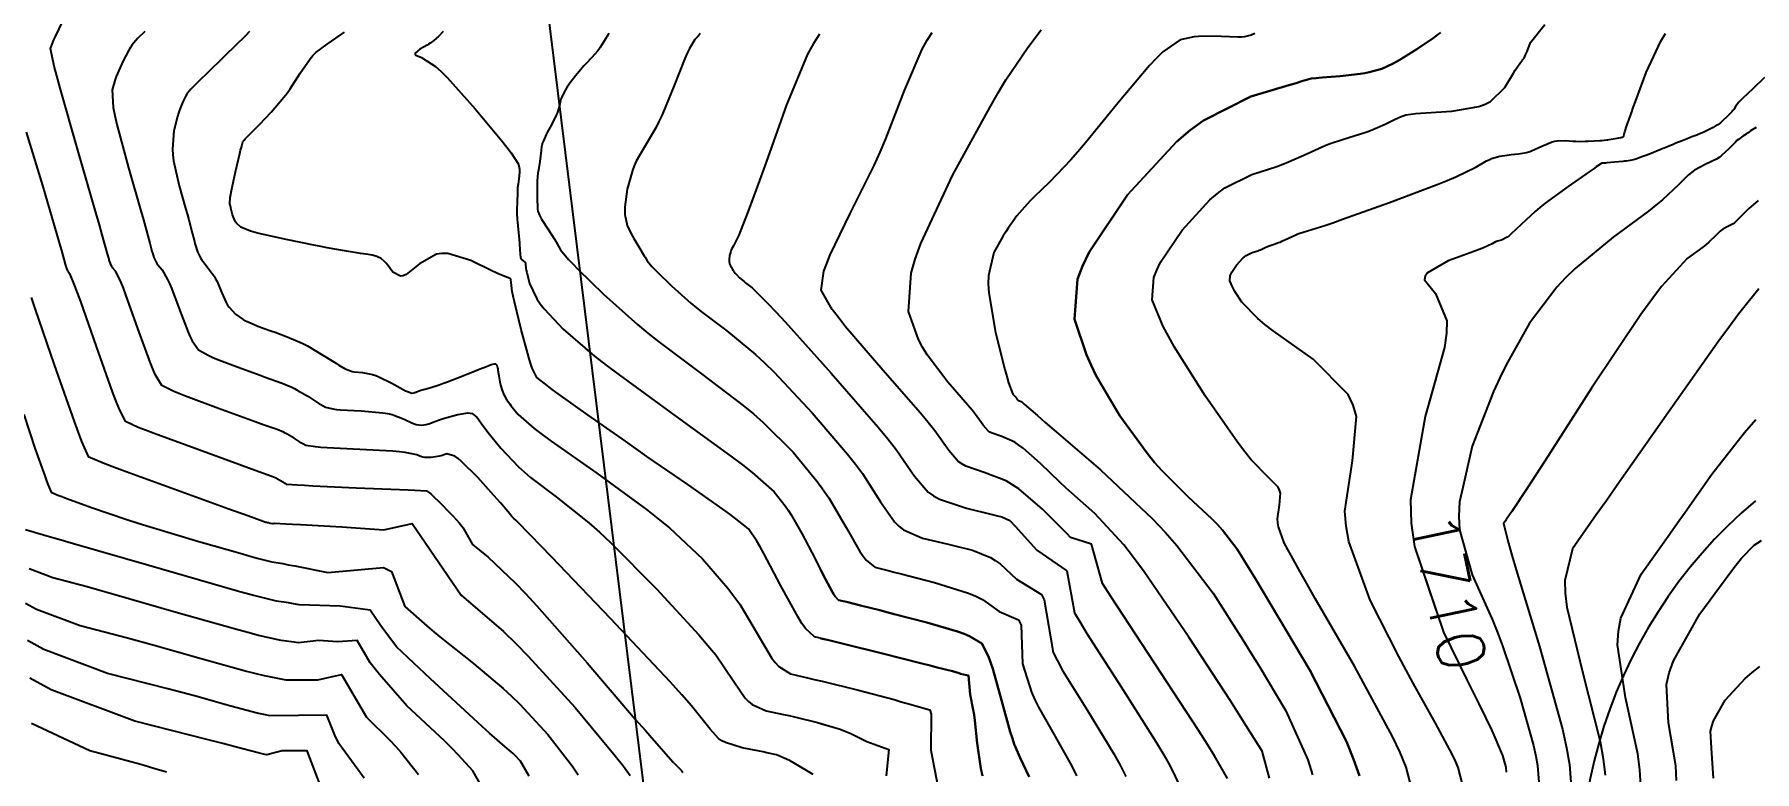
# Model space of a CAD drawing. Header units: metres. Extents: x 837475 to 838479, y 1189012 to 1191015.
# Drawn here: x 837761.1 to 837900.8, y 1190559.7 to 1190619.5 of the extents above; entities that cross this region are included whole.
import ezdxf

# ---------------------------------------------------------------- set-up
doc = ezdxf.new("R2010")
doc.units = ezdxf.units.M
doc.header["$LTSCALE"] = 0.3
for name, color, linetype in [('CORREDORVIA', 70, 'Continuous'), ('COTAS 10', 1, 'Continuous'), ('COTAS INT', 252, 'Continuous'), ('VIA2', 121, 'Continuous')]:
    doc.layers.add(name, color=color, linetype=linetype)
doc.styles.get("Standard").update_dxf_attribs({"font": 'simplex.shx'})

msp = doc.modelspace()

# ---------------------------------------------------------------- linework, layer by layer
at = {"layer": 'CORREDORVIA'}
msp.add_lwpolyline([(837910.67578, 1191000.96488), (838157.033, 1190996.193), (838237.174, 1190821.339), (838237.001, 1190602.875), (838240.0305, 1190437.1985), (838223.5365, 1190366.2715), (838212.196, 1190288.9195), (838227.642, 1189916.876), (838080.482, 1189451.8445), (837860.4834, 1189307.12351), (837593.19071, 1189234.39948), (837744.4868, 1189686.6093), (837750.277, 1189933.973), (837710.4905, 1190057.959), (837731.595, 1190134.414), (837885.383, 1190229.429), (837983.18356, 1190344.11971), (837817.55386, 1190502.18733), (837798.03286, 1190660.16958), (837963.57418, 1190795.98182)], close=True, dxfattribs=at)
at = {"layer": 'COTAS 10'}
for points in [[(837794.297, 1190619.786), (837793.889, 1190619.348), (837793.822, 1190619.294), (837793.788, 1190619.266), (837793.749, 1190619.232), (837793.553, 1190619.064), (837793.234, 1190618.828), (837793.117, 1190618.751), (837792.987, 1190618.67), (837792.415, 1190618.338), (837792.038, 1190618.017), (837792.031, 1190617.942), (837792.067, 1190617.874), (837792.55, 1190617.679), (837793.679, 1190616.945), (837794.123, 1190616.537), (837794.623, 1190616.039), (837796.902, 1190613.502), (837799.055, 1190610.918), (837799.475, 1190610.391), (837799.819, 1190609.946), (837800.425, 1190609.02), (837800.496, 1190608.6), (837800.502, 1190608.474), (837800.502, 1190608.343), (837800.452, 1190607.834), (837800.38, 1190607.394), (837800.367, 1190607.307), (837800.356, 1190607.234), (837800.339, 1190607.097), (837800.334, 1190606.903), (837800.33, 1190606.796), (837800.325, 1190606.665), (837800.298, 1190605.996), (837800.278, 1190605.281), (837800.278, 1190605.121), (837800.279, 1190604.976), (837800.301, 1190604.59), (837800.341, 1190604.246), (837800.354, 1190604.128), (837800.367, 1190603.999), (837800.419, 1190603.454), (837800.467, 1190602.925), (837800.477, 1190602.807), (837800.485, 1190602.702), (837800.506, 1190602.427), (837800.518, 1190602.201), (837800.522, 1190602.128), (837800.526, 1190602.049), (837800.54, 1190601.725), (837800.587, 1190601.423), (837800.612, 1190601.357), (837800.641, 1190601.3), (837800.79, 1190601.161), (837800.929, 1190601.065), (837800.954, 1190601.036), (837800.972, 1190601.005), (837800.985, 1190600.884), (837801.016, 1190600.565), (837801.046, 1190600.41), (837801.085, 1190600.225), (837801.303, 1190599.316), (837801.892, 1190598.081), (837802.165, 1190597.691), (837802.487, 1190597.28), (837804.044, 1190595.621), (837806.588, 1190593.442), (837807.531, 1190592.702), (837808.577, 1190591.904), (837813.216, 1190588.529), (837817.667, 1190585.305), (837818.595, 1190584.602), (837819.391, 1190583.981), (837821.166, 1190582.423), (837822.066, 1190581.283), (837822.311, 1190580.926), (837822.553, 1190580.55), (837823.413, 1190579.043), (837824.222, 1190577.484), (837824.434, 1190577.075), (837824.639, 1190576.677), (837825.335, 1190575.323), (837825.899, 1190574.281), (837826.021, 1190574.079), (837826.128, 1190573.915), (837826.392, 1190573.636), (837826.768, 1190573.549), (837826.946, 1190573.506), (837827.155, 1190573.455), (837828.176, 1190573.2), (837829.75, 1190572.8), (837830.308, 1190572.656), (837830.918, 1190572.499), (837833.564, 1190571.813), (837836.067, 1190571.078), (837836.588, 1190570.888), (837837.034, 1190570.706), (837838.022, 1190570.099), (837838.576, 1190569.051), (837838.747, 1190568.59), (837838.927, 1190568.055), (837839.641, 1190565.507), (837840.34, 1190562.944), (837840.51, 1190562.4), (837840.669, 1190561.927), (837841.158, 1190560.818), (837841.874, 1190559.276)], [(837861.386, 1190559.178), (837860.799, 1190561.363), (837859.504, 1190563.434), (837858.909, 1190564.362), (837858.212, 1190565.443), (837854.838, 1190570.632), (837851.208, 1190575.937), (837850.348, 1190577.093), (837849.551, 1190578.113), (837847.2, 1190580.665), (837845.343, 1190582.299), (837844.857, 1190582.741), (837844.385, 1190583.177), (837842.784, 1190584.713), (837841.382, 1190585.963), (837841.035, 1190586.22), (837840.706, 1190586.437), (837839.666, 1190586.898), (837838.869, 1190587.168), (837838.693, 1190587.265), (837838.536, 1190587.373), (837838.133, 1190587.842), (837837.525, 1190588.7), (837837.24, 1190589.053), (837836.905, 1190589.456), (837835.272, 1190591.327), (837833.586, 1190593.544), (837833.217, 1190594.165), (837832.891, 1190594.789), (837832.066, 1190597.066), (837832.287, 1190600.163), (837832.621, 1190601.303), (837833.072, 1190602.565), (837835.683, 1190608.145), (837838.672, 1190613.612), (837839.361, 1190614.804), (837839.99, 1190615.856), (837841.762, 1190618.493), (837842.856, 1190619.931)], [(837861.386, 1190559.178), (837860.799, 1190561.363), (837859.504, 1190563.434), (837858.909, 1190564.362), (837858.212, 1190565.443), (837854.838, 1190570.632), (837851.208, 1190575.937), (837850.348, 1190577.093), (837849.551, 1190578.113), (837847.2, 1190580.665), (837845.343, 1190582.299), (837844.857, 1190582.741), (837844.385, 1190583.177), (837842.784, 1190584.713), (837841.382, 1190585.963), (837841.035, 1190586.22), (837840.706, 1190586.437), (837839.666, 1190586.898), (837838.869, 1190587.168), (837838.693, 1190587.265), (837838.536, 1190587.373), (837838.133, 1190587.842), (837837.525, 1190588.7), (837837.24, 1190589.053), (837836.905, 1190589.456), (837835.272, 1190591.327), (837833.586, 1190593.544), (837833.217, 1190594.165), (837832.891, 1190594.789), (837832.066, 1190597.066), (837832.287, 1190600.163), (837832.621, 1190601.303), (837833.072, 1190602.565), (837835.683, 1190608.145), (837838.672, 1190613.612), (837839.361, 1190614.804), (837839.99, 1190615.856), (837841.762, 1190618.493), (837842.856, 1190619.931)], [(837901.567, 1190616.044), (837900.621, 1190615.125), (837899.801, 1190614.357), (837899.637, 1190614.193), (837899.5, 1190614.049), (837899.233, 1190613.704), (837899.075, 1190613.452), (837899.007, 1190613.367), (837898.928, 1190613.276), (837898.556, 1190612.889), (837898.168, 1190612.523), (837898.079, 1190612.445), (837897.999, 1190612.377), (837897.775, 1190612.212), (837897.559, 1190612.091), (837897.483, 1190612.049), (837897.4, 1190612.004), (837897.042, 1190611.813), (837896.648, 1190611.616), (837896.542, 1190611.567), (837896.438, 1190611.521), (837896.073, 1190611.375), (837895.676, 1190611.227), (837895.551, 1190611.179), (837895.42, 1190611.128), (837894.893, 1190610.92), (837894.384, 1190610.714), (837894.265, 1190610.665), (837894.155, 1190610.619), (837893.837, 1190610.481), (837893.435, 1190610.313), (837893.272, 1190610.247), (837893.088, 1190610.174), (837892.236, 1190609.84), (837891.391, 1190609.523), (837891.21, 1190609.46), (837891.053, 1190609.407), (837890.679, 1190609.304), (837890.348, 1190609.263), (837890.218, 1190609.25), (837890.071, 1190609.235), (837889.402, 1190609.174), (837888.776, 1190609.12), (837888.657, 1190609.11), (837888.56, 1190609.102), (837888.403, 1190609.088), (837888.388, 1190609.088), (837888.383, 1190609.087), (837888.357, 1190609.086), (837887.922, 1190608.798), (837887.658, 1190608.617), (837887.332, 1190608.392), (837885.64, 1190607.212), (837883.777, 1190605.847), (837883.344, 1190605.505), (837882.946, 1190605.178), (837881.811, 1190604.13), (837881.02, 1190603.358), (837880.84, 1190603.205), (837880.677, 1190603.079), (837880.231, 1190602.847), (837879.909, 1190602.767), (837879.825, 1190602.736), (837879.743, 1190602.703), (837879.463, 1190602.552), (837878.754, 1190602.235), (837878.402, 1190602.096), (837877.982, 1190601.934), (837875.9, 1190601.166), (837874.206, 1190600.205), (837874.03, 1190599.923), (837873.982, 1190599.633), (837874.864, 1190598.525), (837875.779, 1190596.289), (837875.75, 1190595.288), (837875.6, 1190594.121), (837874.037, 1190588.525), (837873.542, 1190585.765), (837872.827, 1190581.779), (837872.899, 1190579.887), (837873.147, 1190577.984), (837875.512, 1190571.023), (837877.422, 1190567.165), (837878.387, 1190565.213), (837878.956, 1190564.035), (837879.428, 1190563.044), (837880.314, 1190561.023), (837880.507, 1190560.329), (837880.541, 1190560.174), (837880.568, 1190560.036), (837880.595, 1190559.672)], [(837760.44, 1190611.617), (837761.779, 1190607.277), (837762.91, 1190603.382), (837763.13, 1190602.622), (837763.309, 1190601.999), (837763.621, 1190600.898), (837763.668, 1190600.713), (837763.68, 1190600.667), (837763.693, 1190600.625), (837763.736, 1190600.493), (837763.797, 1190600.37), (837763.82, 1190600.334), (837763.845, 1190600.296), (837763.962, 1190600.15), (837764.374, 1190599.145), (837764.587, 1190598.565), (837764.842, 1190597.855), (837766.119, 1190594.203), (837767.424, 1190590.537), (837767.697, 1190589.819), (837767.932, 1190589.229), (837768.459, 1190588.17), (837769.545, 1190587.679), (837770.133, 1190587.449), (837770.844, 1190587.176), (837774.448, 1190585.849), (837779.337, 1190584.081), (837780.401, 1190583.696), (837780.657, 1190583.588), (837780.731, 1190583.551), (837780.806, 1190583.512), (837781.085, 1190583.348), (837781.332, 1190583.192), (837781.387, 1190583.158), (837781.435, 1190583.128), (837781.56, 1190583.053), (837782.483, 1190582.977), (837783.034, 1190582.947), (837783.713, 1190582.912), (837787.236, 1190582.753), (837790.765, 1190582.602), (837791.447, 1190582.573), (837792.003, 1190582.549), (837792.947, 1190582.508), (837793.188, 1190582.35), (837793.301, 1190582.253), (837793.434, 1190582.132), (837794.078, 1190581.501), (837794.782, 1190580.781), (837794.953, 1190580.604), (837795.113, 1190580.436), (837795.604, 1190579.911), (837795.923, 1190579.491), (837795.976, 1190579.389), (837796.668, 1190578.156), (837797.943, 1190577.108), (837800.155, 1190575.036), (837800.98, 1190574.17), (837801.898, 1190573.178), (837805.978, 1190568.537), (837809.9, 1190563.975), (837810.717, 1190563.033), (837811.418, 1190562.229), (837812.98, 1190560.484), (837813.637, 1190559.788), (837813.767, 1190559.646)], [(837874.92346, 1190600.61201), (837874.206, 1190600.205), (837874.03, 1190599.923), (837873.982, 1190599.633), (837874.864, 1190598.525), (837874.92346, 1190598.3797)], [(837874.92346, 1190591.69878), (837874.037, 1190588.525), (837873.542, 1190585.765), (837872.827, 1190581.779), (837872.899, 1190579.887), (837873.147, 1190577.984), (837874.92346, 1190572.75528)], [(837894.424, 1190558.976), (837894.365, 1190560.169), (837893.775, 1190563.677), (837893.628, 1190566.783), (837893.848, 1190567.724), (837894.181, 1190568.7), (837896.323, 1190572.513), (837898.753, 1190575.827), (837899.267, 1190576.488), (837899.712, 1190577.037), (837900.745, 1190578.092), (837901.331, 1190578.47)], [(837841.874, 1190559.276), (837841.158, 1190560.818), (837840.669, 1190561.927), (837840.51, 1190562.4), (837840.34, 1190562.944), (837839.641, 1190565.507), (837838.927, 1190568.055), (837838.747, 1190568.59), (837838.576, 1190569.051), (837838.022, 1190570.099), (837837.034, 1190570.706), (837836.588, 1190570.888), (837836.067, 1190571.078), (837833.564, 1190571.813), (837830.918, 1190572.499), (837830.308, 1190572.656), (837829.75, 1190572.8), (837828.176, 1190573.2), (837827.155, 1190573.455), (837826.946, 1190573.506), (837826.768, 1190573.549), (837826.392, 1190573.636), (837826.128, 1190573.915), (837826.021, 1190574.079), (837825.899, 1190574.281), (837825.335, 1190575.323), (837824.92346, 1190576.12361)], [(837760.382, 1190573.386), (837761.282, 1190572.89), (837764.833, 1190571.563), (837768.67, 1190570.558), (837769.75, 1190570.265), (837770.838, 1190569.966), (837774.833, 1190568.831), (837778.322, 1190567.861), (837779.091, 1190567.665), (837779.775, 1190567.501), (837781.532, 1190567.172), (837784.111, 1190567.16), (837786.031, 1190567.587), (837788.078, 1190564.141), (837789.951, 1190562.292), (837790.42, 1190561.786), (837790.866, 1190561.283), (837792.296, 1190559.485)]]:
    msp.add_lwpolyline(points, dxfattribs=at)
at = {"layer": 'COTAS INT'}
for points in [[(837824.331, 1190559.473), (837822.809, 1190560.385), (837822.469, 1190560.572), (837822.164, 1190560.73), (837821.352, 1190561.063), (837820.572, 1190561.241), (837820.287, 1190561.302), (837819.972, 1190561.368), (837818.581, 1190561.645), (837817.217, 1190562.065), (837816.919, 1190562.22), (837816.655, 1190562.392), (837815.986, 1190563.152), (837814.473, 1190565.058), (837813.678, 1190565.952), (837812.718, 1190567.005), (837807.89, 1190572.131), (837803.124, 1190577.105), (837802.203, 1190578.061), (837801.456, 1190578.836), (837800.197, 1190580.114), (837800.019, 1190580.277), (837799.952, 1190580.348), (837799.878, 1190580.43), (837799.548, 1190580.82), (837798.945, 1190581.524), (837798.698, 1190581.803), (837798.416, 1190582.12), (837797.112, 1190583.569), (837795.794, 1190584.891), (837795.504, 1190585.128), (837795.247, 1190585.308), (837794.591, 1190585.492), (837794.126, 1190585.336), (837793.989, 1190585.303), (837793.85, 1190585.274), (837793.319, 1190585.204), (837792.803, 1190585.211), (837792.673, 1190585.23), (837792.549, 1190585.257), (837792.147, 1190585.418), (837791.217, 1190585.615), (837790.759, 1190585.664), (837790.215, 1190585.712), (837787.527, 1190585.864), (837784.877, 1190585.995), (837784.356, 1190586.029), (837783.928, 1190586.061), (837783.152, 1190586.168), (837782.9, 1190586.319), (837782.802, 1190586.38), (837782.692, 1190586.449), (837782.192, 1190586.764), (837781.627, 1190587.096), (837781.477, 1190587.175), (837781.328, 1190587.249), (837780.81, 1190587.468), (837779.775, 1190587.843), (837778.742, 1190588.216), (837776.05, 1190589.19), (837773.383, 1190590.187), (837772.841, 1190590.403), (837772.386, 1190590.593), (837771.453, 1190591.061), (837770.928, 1190591.951), (837770.729, 1190592.406), (837770.507, 1190592.952), (837769.513, 1190595.677), (837768.54, 1190598.402), (837768.332, 1190598.948), (837768.151, 1190599.403), (837767.717, 1190600.292), (837767.49, 1190600.576), (837767.44, 1190600.65), (837767.395, 1190600.721), (837767.278, 1190600.96), (837767.193, 1190601.217), (837767.169, 1190601.3), (837767.144, 1190601.388), (837767.053, 1190601.749), (837766.624, 1190603.279), (837766.387, 1190604.104), (837766.099, 1190605.104), (837764.632, 1190610.164), (837763.195, 1190615.197), (837762.925, 1190616.179), (837762.712, 1190616.982), (837762.406, 1190618.398), (837762.595, 1190618.895), (837762.693, 1190619.119), (837762.812, 1190619.38), (837763.407, 1190620.634)], [(837770.064, 1190619.791), (837769.503, 1190619.242), (837769.033, 1190618.679), (837768.901, 1190618.484), (837768.768, 1190618.271), (837768.279, 1190617.361), (837767.846, 1190616.387), (837767.748, 1190616.134), (837767.659, 1190615.888), (837767.418, 1190615.062), (837767.513, 1190613.614), (837767.636, 1190612.976), (837767.801, 1190612.236), (837768.747, 1190608.708), (837769.756, 1190605.218), (837769.961, 1190604.501), (837770.133, 1190603.893), (837770.485, 1190602.6), (837770.621, 1190602.064), (837770.658, 1190601.933), (837770.694, 1190601.809), (837770.819, 1190601.427), (837770.994, 1190601.072), (837771.061, 1190600.966), (837771.135, 1190600.857), (837771.472, 1190600.435), (837771.928, 1190599.661), (837772.078, 1190599.33), (837772.239, 1190598.949), (837772.906, 1190597.151), (837773.589, 1190595.367), (837773.76, 1190594.994), (837773.924, 1190594.673), (837774.447, 1190593.953), (837775.226, 1190593.506), (837775.55, 1190593.357), (837775.921, 1190593.197), (837777.652, 1190592.531), (837779.439, 1190591.884), (837779.845, 1190591.737), (837780.212, 1190591.604), (837781.22, 1190591.239), (837781.999, 1190590.91), (837782.222, 1190590.799), (837782.449, 1190590.68), (837783.299, 1190590.181), (837784.051, 1190589.706), (837784.217, 1190589.602), (837784.364, 1190589.511), (837784.744, 1190589.283), (837785.346, 1190589.146), (837785.633, 1190589.113), (837785.973, 1190589.082), (837787.636, 1190588.984), (837789.392, 1190588.831), (837789.791, 1190588.766), (837790.152, 1190588.69), (837791.139, 1190588.33), (837791.802, 1190587.992), (837791.959, 1190587.93), (837792.104, 1190587.881), (837792.531, 1190587.819), (837792.911, 1190587.881), (837793.026, 1190587.911), (837793.146, 1190587.946), (837793.616, 1190588.116), (837794.205, 1190588.331), (837794.4, 1190588.394), (837794.608, 1190588.458), (837795.476, 1190588.702), (837796.3, 1190588.819), (837796.482, 1190588.803), (837796.643, 1190588.766), (837797.054, 1190588.459), (837797.518, 1190587.807), (837797.713, 1190587.553), (837797.936, 1190587.267), (837798.98, 1190585.966), (837800.42, 1190584.443), (837800.892, 1190584.017), (837801.396, 1190583.588), (837803.483, 1190582.02), (837806.128, 1190579.913), (837806.984, 1190579.144), (837807.893, 1190578.295), (837811.622, 1190574.556), (837815.065, 1190570.809), (837815.794, 1190569.953), (837816.425, 1190569.177), (837817.895, 1190567.031), (837818.807, 1190565.674), (837819.087, 1190565.394), (837819.379, 1190565.156), (837820.534, 1190564.643), (837821.921, 1190564.35), (837822.36, 1190564.251), (837822.822, 1190564.143), (837824.691, 1190563.687), (837826.535, 1190563.142), (837826.982, 1190562.978), (837827.402, 1190562.809), (837828.689, 1190562.149), (837830.477, 1190561.495), (837830.261, 1190559.356)], [(837778.579, 1190619.78), (837778.237, 1190619.443), (837776.603, 1190617.837), (837774.991, 1190616.255), (837774.662, 1190615.932), (837774.384, 1190615.66), (837773.805, 1190615.092), (837773.554, 1190614.791), (837773.483, 1190614.687), (837773.412, 1190614.574), (837773.151, 1190614.088), (837772.88, 1190613.394), (837772.802, 1190613.149), (837772.724, 1190612.881), (837772.43, 1190611.725), (837772.314, 1190610.245), (837772.347, 1190609.774), (837772.408, 1190609.275), (837772.863, 1190607.252), (837773.413, 1190605.331), (837773.534, 1190604.898), (837773.642, 1190604.507), (837773.916, 1190603.451), (837774.098, 1190602.739), (837774.146, 1190602.565), (837774.194, 1190602.402), (837774.361, 1190601.894), (837774.593, 1190601.423), (837774.681, 1190601.283), (837774.78, 1190601.138), (837775.227, 1190600.577), (837775.705, 1190599.919), (837775.824, 1190599.713), (837775.938, 1190599.496), (837776.299, 1190598.625), (837776.672, 1190597.781), (837776.792, 1190597.581), (837776.919, 1190597.395), (837777.442, 1190596.845), (837778.066, 1190596.419), (837778.259, 1190596.311), (837778.46, 1190596.208), (837779.254, 1190595.871), (837780.135, 1190595.553), (837780.39, 1190595.46), (837780.65, 1190595.366), (837781.629, 1190595.011), (837782.669, 1190594.571), (837782.968, 1190594.423), (837783.271, 1190594.264), (837784.406, 1190593.597), (837785.41, 1190592.963), (837785.632, 1190592.825), (837785.829, 1190592.703), (837786.336, 1190592.398), (837786.763, 1190592.232), (837786.91, 1190592.197), (837787.069, 1190592.168), (837787.744, 1190592.103), (837788.57, 1190591.951), (837788.823, 1190591.867), (837789.087, 1190591.764), (837790.131, 1190591.241), (837791.055, 1190590.726), (837791.245, 1190590.629), (837791.405, 1190590.551), (837791.743, 1190590.435), (837791.905, 1190590.461), (837791.954, 1190590.474), (837792.005, 1190590.488), (837792.205, 1190590.561), (837792.488, 1190590.661), (837792.592, 1190590.694), (837792.707, 1190590.728), (837793.214, 1190590.868), (837793.976, 1190591.11), (837794.253, 1190591.208), (837794.557, 1190591.32), (837795.893, 1190591.839), (837797.171, 1190592.35), (837797.439, 1190592.457), (837797.67, 1190592.549), (837798.196, 1190592.758), (837798.438, 1190592.819), (837798.489, 1190592.818), (837798.535, 1190592.808), (837798.643, 1190592.709), (837798.71, 1190592.484), (837798.729, 1190592.396), (837798.748, 1190592.296), (837798.818, 1190591.843), (837798.9, 1190591.35), (837798.926, 1190591.225), (837798.954, 1190591.107), (837799.069, 1190590.722), (837799.205, 1190590.386), (837799.246, 1190590.298), (837799.288, 1190590.212), (837799.453, 1190589.919), (837799.701, 1190589.564), (837799.795, 1190589.438), (837799.9, 1190589.301), (837800.375, 1190588.707), (837801.688, 1190587.566), (837802.323, 1190587.084), (837803.075, 1190586.529), (837806.77, 1190583.926), (837810.8, 1190580.99), (837811.764, 1190580.227), (837812.662, 1190579.484), (837815.354, 1190576.981), (837817.412, 1190574.612), (837817.91, 1190573.954), (837818.377, 1190573.296), (837819.804, 1190570.911), (837820.96, 1190568.956), (837821.256, 1190568.568), (837821.541, 1190568.246), (837822.487, 1190567.641), (837823.871, 1190567.333), (837824.433, 1190567.199), (837825.072, 1190567.045), (837828.029, 1190566.312), (837830.906, 1190565.555), (837831.495, 1190565.385), (837831.994, 1190565.233), (837833.819, 1190564.71), (837833.915, 1190564.374), (837833.892, 1190561.446), (837834.497, 1190558.357)], [(837838.075, 1190559.367), (837837.946, 1190559.953), (837837.647, 1190562.022), (837837.461, 1190563.863), (837837.402, 1190564.306), (837837.34, 1190564.719), (837837.091, 1190565.973), (837836.96, 1190567.519), (837836.401, 1190567.615), (837836.306, 1190567.653), (837836.195, 1190567.694), (837835.663, 1190567.85), (837834.405, 1190568.171), (837833.836, 1190568.314), (837833.172, 1190568.482), (837829.979, 1190569.285), (837826.809, 1190570.075), (837826.158, 1190570.235), (837825.607, 1190570.369), (837824.44, 1190570.638), (837823.703, 1190571.337), (837823.424, 1190571.742), (837823.112, 1190572.238), (837821.713, 1190574.79), (837820.329, 1190577.414), (837820.027, 1190577.955), (837819.759, 1190578.415), (837819.086, 1190579.406), (837818.06, 1190580.24), (837817.571, 1190580.602), (837816.993, 1190581.02), (837814.163, 1190583.001), (837810.846, 1190585.297), (837809.961, 1190585.914), (837809.089, 1190586.523), (837806.061, 1190588.653), (837803.64, 1190590.382), (837803.151, 1190590.737), (837802.741, 1190591.04), (837801.916, 1190591.687), (837801.529, 1190592.466), (837801.396, 1190592.852), (837801.25, 1190593.311), (837800.631, 1190595.582), (837800.083, 1190597.844), (837799.983, 1190598.298), (837799.906, 1190598.677), (837799.815, 1190599.422), (837799.805, 1190599.639), (837799.78, 1190599.686), (837799.744, 1190599.726), (837799.532, 1190599.823), (837798.907, 1190600.069), (837798.611, 1190600.203), (837798.262, 1190600.366), (837796.557, 1190601.196), (837794.668, 1190601.773), (837794.203, 1190601.777), (837793.762, 1190601.713), (837792.38, 1190600.918), (837791.305, 1190600.064), (837791.059, 1190599.962), (837790.835, 1190599.919), (837790.211, 1190600.249), (837789.772, 1190600.854), (837789.665, 1190600.983), (837789.564, 1190601.095), (837789.251, 1190601.364), (837788.977, 1190601.501), (837788.9, 1190601.531), (837788.823, 1190601.557), (837788.543, 1190601.621), (837788.05, 1190601.697), (837787.839, 1190601.73), (837787.597, 1190601.768), (837786.451, 1190601.949), (837784.873, 1190602.224), (837784.357, 1190602.321), (837783.807, 1190602.428), (837781.538, 1190602.89), (837779.458, 1190603.364), (837779.027, 1190603.479), (837778.66, 1190603.585), (837777.858, 1190603.909), (837777.52, 1190604.229), (837777.445, 1190604.333), (837777.378, 1190604.444), (837777.206, 1190604.9), (837777.098, 1190605.343), (837777.072, 1190605.444), (837777.049, 1190605.537), (837776.978, 1190605.796), (837777.014, 1190606.315), (837777.057, 1190606.571), (837777.115, 1190606.877), (837777.443, 1190608.389), (837777.788, 1190609.875), (837777.857, 1190610.164), (837777.914, 1190610.401), (837778.024, 1190610.815), (837778.057, 1190610.876), (837778.066, 1190610.891), (837778.075, 1190610.904), (837778.106, 1190610.942), (837778.232, 1190611.065), (837778.282, 1190611.114), (837778.53, 1190611.357), (837778.988, 1190611.826), (837779.171, 1190612.017), (837779.378, 1190612.235), (837780.328, 1190613.244), (837781.366, 1190614.45), (837781.628, 1190614.792), (837781.88, 1190615.137), (837782.698, 1190616.414), (837783.488, 1190617.564), (837783.723, 1190617.83), (837783.964, 1190618.073), (837784.889, 1190618.76), (837786.295, 1190619.735)], [(837807.747, 1190619.645), (837807.686, 1190619.544), (837807.404, 1190619.054), (837807.045, 1190618.483), (837806.935, 1190618.332), (837806.82, 1190618.184), (837806.367, 1190617.673), (837805.873, 1190617.15), (837805.732, 1190616.993), (837805.589, 1190616.831), (837805.058, 1190616.205), (837804.579, 1190615.591), (837804.468, 1190615.437), (837804.367, 1190615.29), (837804.083, 1190614.818), (837803.895, 1190614.399), (837803.855, 1190614.285), (837803.82, 1190614.173), (837803.736, 1190613.778), (837803.61, 1190613.312), (837803.549, 1190613.154), (837803.476, 1190612.985), (837803.118, 1190612.271), (837802.749, 1190611.582), (837802.67, 1190611.427), (837802.6, 1190611.289), (837802.432, 1190610.92), (837802.347, 1190610.681), (837802.331, 1190610.625), (837802.317, 1190610.572), (837802.294, 1190610.415), (837802.268, 1190610.155), (837802.253, 1190610.038), (837802.234, 1190609.9), (837802.138, 1190609.24), (837802.037, 1190608.565), (837802.015, 1190608.419), (837801.995, 1190608.291), (837801.945, 1190607.974), (837801.922, 1190607.645), (837801.919, 1190607.509), (837801.918, 1190607.354), (837801.927, 1190606.63), (837801.942, 1190605.937), (837801.945, 1190605.801), (837801.947, 1190605.689), (837801.949, 1190605.488), (837801.952, 1190605.418), (837801.955, 1190605.389), (837801.958, 1190605.356), (837801.977, 1190605.201), (837802.116, 1190604.869), (837802.195, 1190604.724), (837802.293, 1190604.557), (837802.792, 1190603.76), (837803.325, 1190602.925), (837803.443, 1190602.732), (837803.549, 1190602.556), (837803.826, 1190602.062), (837804.479, 1190601.276), (837804.822, 1190600.916), (837805.235, 1190600.495), (837807.312, 1190598.462), (837810.076, 1190595.992), (837810.921, 1190595.295), (837811.802, 1190594.593), (837815.275, 1190592.01), (837818.666, 1190589.439), (837819.496, 1190588.744), (837820.279, 1190588.056), (837822.711, 1190585.633), (837824.663, 1190583.252), (837825.143, 1190582.59), (837825.597, 1190581.929), (837827.019, 1190579.531), (837828.137, 1190577.574), (837828.4, 1190577.19), (837828.642, 1190576.874), (837829.349, 1190576.3), (837830.44, 1190576.033), (837830.925, 1190575.91), (837831.489, 1190575.766), (837834.186, 1190575.069), (837836.946, 1190574.2), (837837.55, 1190573.947), (837838.084, 1190573.688), (837839.434, 1190572.712), (837841.02, 1190572.041), (837841.23, 1190571.599), (837841.328, 1190568.455), (837842.078, 1190566.166), (837842.342, 1190565.544), (837842.632, 1190564.927), (837843.884, 1190562.744), (837845.315, 1190560.213), (837845.717, 1190559.377)], [(837815.168, 1190619.63), (837815.097, 1190619.535), (837815.024, 1190619.444), (837814.734, 1190619.14), (837814.287, 1190618.393), (837814.114, 1190618.022), (837813.921, 1190617.58), (837813.047, 1190615.39), (837812.071, 1190613.026), (837811.814, 1190612.475), (837811.563, 1190611.968), (837810.701, 1190610.51), (837809.976, 1190609.259), (837809.811, 1190608.883), (837809.662, 1190608.493), (837809.25, 1190606.978), (837809.059, 1190605.555), (837809.049, 1190605.223), (837809.056, 1190604.919), (837809.236, 1190604.046), (837809.561, 1190603.354), (837809.661, 1190603.164), (837809.765, 1190602.975), (837810.175, 1190602.299), (837810.548, 1190601.716), (837810.629, 1190601.586), (837810.7, 1190601.47), (837810.873, 1190601.163), (837811.242, 1190600.72), (837811.435, 1190600.517), (837811.669, 1190600.28), (837812.841, 1190599.132), (837814.4, 1190597.738), (837814.877, 1190597.345), (837815.374, 1190596.949), (837817.334, 1190595.492), (837819.665, 1190593.573), (837820.397, 1190592.886), (837821.166, 1190592.131), (837824.255, 1190588.842), (837827.133, 1190585.464), (837827.768, 1190584.653), (837828.334, 1190583.895), (837829.797, 1190581.609), (837830.934, 1190579.98), (837831.294, 1190579.637), (837831.675, 1190579.341), (837833.214, 1190578.662), (837834.851, 1190578.285), (837835.293, 1190578.18), (837835.73, 1190578.074), (837837.27, 1190577.685), (837838.737, 1190577.085), (837839.127, 1190576.845), (837839.512, 1190576.573), (837840.845, 1190575.326), (837842.882, 1190574.072), (837843.104, 1190573.644), (837843.815, 1190569.388), (837844.175, 1190568.688), (837844.594, 1190567.927), (837846.609, 1190564.67), (837848.756, 1190561.15), (837849.258, 1190560.223), (837849.722, 1190559.318)], [(837857.978, 1190559.145), (837856.921, 1190560.99), (837856.342, 1190561.917), (837855.638, 1190563.023), (837852.059, 1190568.521), (837848.519, 1190573.927), (837847.839, 1190574.976), (837846.948, 1190578.174), (837845.244, 1190578.722), (837844.95, 1190579.021), (837844.607, 1190579.366), (837842.958, 1190581.008), (837841.036, 1190582.652), (837840.52, 1190582.999), (837840.011, 1190583.299), (837838.232, 1190583.992), (837836.736, 1190584.5), (837836.406, 1190584.683), (837836.112, 1190584.884), (837835.354, 1190585.764), (837834.214, 1190587.376), (837833.679, 1190588.038), (837833.049, 1190588.795), (837829.984, 1190592.308), (837826.976, 1190595.81), (837826.382, 1190596.561), (837825.893, 1190597.216), (837824.989, 1190598.787), (837825.213, 1190600.318), (837825.435, 1190600.947), (837825.725, 1190601.665), (837827.35, 1190605), (837829.29, 1190608.916), (837829.779, 1190610), (837830.247, 1190611.084), (837831.766, 1190615), (837833.184, 1190618.344), (837833.589, 1190619.068), (837833.999, 1190619.704)], [(837857.978, 1190559.145), (837856.921, 1190560.99), (837856.342, 1190561.917), (837855.638, 1190563.023), (837852.059, 1190568.521), (837848.519, 1190573.927), (837847.839, 1190574.976), (837846.948, 1190578.174), (837845.244, 1190578.722), (837844.95, 1190579.021), (837844.607, 1190579.366), (837842.958, 1190581.008), (837841.036, 1190582.652), (837840.52, 1190582.999), (837840.011, 1190583.299), (837838.232, 1190583.992), (837836.736, 1190584.5), (837836.406, 1190584.683), (837836.112, 1190584.884), (837835.354, 1190585.764), (837834.214, 1190587.376), (837833.679, 1190588.038), (837833.049, 1190588.795), (837829.984, 1190592.308), (837826.976, 1190595.81), (837826.382, 1190596.561), (837825.893, 1190597.216), (837824.989, 1190598.787), (837825.213, 1190600.318), (837825.435, 1190600.947), (837825.725, 1190601.665), (837827.35, 1190605), (837829.29, 1190608.916), (837829.779, 1190610), (837830.247, 1190611.084), (837831.766, 1190615), (837833.184, 1190618.344), (837833.589, 1190619.068), (837833.999, 1190619.704)], [(837860.196, 1190619.611), (837859.896, 1190619.474), (837859.349, 1190619.345), (837859.108, 1190619.33), (837858.827, 1190619.323), (837857.488, 1190619.373), (837856.004, 1190619.398), (837855.632, 1190619.376), (837855.277, 1190619.341), (837854.135, 1190619.112), (837852.731, 1190618.135), (837852.211, 1190617.63), (837851.633, 1190617.022), (837849.073, 1190613.976), (837846.441, 1190610.736), (837845.818, 1190610.006), (837845.242, 1190609.348), (837843.545, 1190607.575), (837842.287, 1190606.36), (837841.987, 1190606.054), (837841.709, 1190605.761), (837840.881, 1190604.812), (837840.175, 1190603.834), (837839.974, 1190603.522), (837839.771, 1190603.193), (837839.017, 1190601.855), (837838.567, 1190599.973), (837838.556, 1190599.3), (837838.595, 1190598.562), (837839.143, 1190595.346), (837839.888, 1190592.362), (837840.051, 1190591.769), (837840.196, 1190591.278), (837840.56, 1190590.347), (837840.76, 1190590.117), (837840.801, 1190590.068), (837840.836, 1190590.025), (837840.911, 1190589.919), (837840.961, 1190589.862), (837840.98, 1190589.848), (837841.001, 1190589.836), (837841.099, 1190589.803), (837841.227, 1190589.747), (837841.267, 1190589.72), (837841.31, 1190589.688), (837841.482, 1190589.535), (837842.543, 1190588.604), (837843.146, 1190588.082), (837843.883, 1190587.446), (837847.661, 1190584.196), (837851.893, 1190580.231), (837852.916, 1190579.144), (837853.875, 1190578.062), (837856.801, 1190574.194), (837859.233, 1190570.395), (837859.881, 1190569.357), (837860.518, 1190568.325), (837862.724, 1190564.647), (837864.506, 1190560.671), (837864.875, 1190559.451)], [(837860.196, 1190619.611), (837859.896, 1190619.474), (837859.349, 1190619.345), (837859.108, 1190619.33), (837858.827, 1190619.323), (837857.488, 1190619.373), (837856.004, 1190619.398), (837855.632, 1190619.376), (837855.277, 1190619.341), (837854.135, 1190619.112), (837852.731, 1190618.135), (837852.211, 1190617.63), (837851.633, 1190617.022), (837849.073, 1190613.976), (837846.441, 1190610.736), (837845.818, 1190610.006), (837845.242, 1190609.348), (837843.545, 1190607.575), (837842.287, 1190606.36), (837841.987, 1190606.054), (837841.709, 1190605.761), (837840.881, 1190604.812), (837840.175, 1190603.834), (837839.974, 1190603.522), (837839.771, 1190603.193), (837839.017, 1190601.855), (837838.567, 1190599.973), (837838.556, 1190599.3), (837838.595, 1190598.562), (837839.143, 1190595.346), (837839.888, 1190592.362), (837840.051, 1190591.769), (837840.196, 1190591.278), (837840.56, 1190590.347), (837840.76, 1190590.117), (837840.801, 1190590.068), (837840.836, 1190590.025), (837840.911, 1190589.919), (837840.961, 1190589.862), (837840.98, 1190589.848), (837841.001, 1190589.836), (837841.099, 1190589.803), (837841.227, 1190589.747), (837841.267, 1190589.72), (837841.31, 1190589.688), (837841.482, 1190589.535), (837842.543, 1190588.604), (837843.146, 1190588.082), (837843.883, 1190587.446), (837847.661, 1190584.196), (837851.893, 1190580.231), (837852.916, 1190579.144), (837853.875, 1190578.062), (837856.801, 1190574.194), (837859.233, 1190570.395), (837859.881, 1190569.357), (837860.518, 1190568.325), (837862.724, 1190564.647), (837864.506, 1190560.671), (837864.875, 1190559.451)], [(837868.703, 1190559.353), (837868.215, 1190560.725), (837867.626, 1190562.164), (837864.649, 1190567.931), (837861.531, 1190573.217), (837860.853, 1190574.353), (837860.255, 1190575.347), (837858.764, 1190577.756), (837857.568, 1190579.306), (837857.157, 1190579.76), (837856.711, 1190580.223), (837854.81, 1190581.983), (837852.663, 1190584.11), (837852.062, 1190584.804), (837851.457, 1190585.545), (837849.249, 1190588.6), (837847.328, 1190591.843), (837846.904, 1190592.702), (837846.527, 1190593.543), (837845.557, 1190596.441), (837845.811, 1190599.681), (837846.207, 1190600.739), (837846.743, 1190601.865), (837849.854, 1190606.513), (837853.844, 1190610.841), (837854.934, 1190611.766), (837856.017, 1190612.572), (837859.879, 1190614.496), (837862.954, 1190615.421), (837863.542, 1190615.598), (837864.016, 1190615.74), (837864.777, 1190615.964), (837864.791, 1190615.964), (837864.795, 1190615.965), (837864.798, 1190615.965), (837864.807, 1190615.969), (837865.168, 1190616.002), (837865.393, 1190616.022), (837865.673, 1190616.045), (837867.134, 1190616.168), (837868.754, 1190616.35), (837869.134, 1190616.411), (837869.483, 1190616.477), (837870.496, 1190616.754), (837871.431, 1190617.186), (837871.732, 1190617.351), (837872.052, 1190617.534), (837873.356, 1190618.358), (837874.671, 1190619.254), (837874.997, 1190619.484), (837875.306, 1190619.705)], [(837873.352, 1190556.778), (837872.479, 1190560.077), (837871.985, 1190561.264), (837871.382, 1190562.571), (837868.295, 1190568.279), (837865.106, 1190573.757), (837864.44, 1190574.919), (837863.867, 1190575.926), (837862.581, 1190578.279), (837862.112, 1190579.567), (837862.054, 1190579.903), (837862.027, 1190580.229), (837862.191, 1190581.331), (837862.284, 1190582.307), (837862.212, 1190582.554), (837862.097, 1190582.79), (837861.331, 1190583.56), (837859.906, 1190585.01), (837859.375, 1190585.675), (837858.787, 1190586.455), (837856.171, 1190590.224), (837853.686, 1190594.164), (837853.18, 1190595.05), (837852.752, 1190595.849), (837851.864, 1190597.995), (837852.007, 1190599.821), (837852.23, 1190600.416), (837852.532, 1190601.051), (837854.285, 1190603.669), (837856.537, 1190606.108), (837857.154, 1190606.63), (837857.768, 1190607.086), (837859.964, 1190608.176), (837861.97, 1190608.832), (837862.465, 1190609.014), (837862.934, 1190609.196), (837864.408, 1190609.853), (837865.728, 1190610.458), (837866.099, 1190610.607), (837866.472, 1190610.747), (837867.842, 1190611.185), (837869.134, 1190611.586), (837869.459, 1190611.703), (837869.77, 1190611.822), (837870.773, 1190612.273), (837871.584, 1190612.67), (837871.774, 1190612.756), (837871.949, 1190612.831), (837872.456, 1190613.012), (837873.279, 1190613.126), (837873.653, 1190613.158), (837874.091, 1190613.191), (837876.201, 1190613.312), (837878.394, 1190613.684), (837878.885, 1190613.875), (837879.324, 1190614.104), (837880.49, 1190615.248), (837881.192, 1190616.404), (837881.339, 1190616.64), (837881.466, 1190616.84), (837881.754, 1190617.257), (837881.894, 1190617.423), (837881.927, 1190617.464), (837881.959, 1190617.502), (837882.054, 1190617.624), (837882.182, 1190617.882), (837882.235, 1190618.007), (837882.295, 1190618.155), (837882.573, 1190618.881), (837883.739, 1190620.353)], [(837877.087, 1190558.588), (837876.704, 1190560.034), (837876.488, 1190560.554), (837876.224, 1190561.127), (837874.871, 1190563.628), (837873.043, 1190566.89), (837872.479, 1190567.942), (837871.891, 1190569.058), (837869.558, 1190573.628), (837867.819, 1190578.397), (837867.604, 1190579.639), (837867.505, 1190580.847), (837868.114, 1190584.928), (837868.456, 1190588.542), (837868.189, 1190589.455), (837867.765, 1190590.331), (837864.928, 1190593.181), (837861.692, 1190595.474), (837861.017, 1190595.999), (837860.437, 1190596.476), (837859.139, 1190597.802), (837858.581, 1190598.688), (837858.467, 1190598.887), (837858.371, 1190599.067), (837858.171, 1190599.549), (837858.203, 1190599.96), (837858.253, 1190600.094), (837858.321, 1190600.236), (837858.715, 1190600.825), (837859.221, 1190601.373), (837859.36, 1190601.491), (837859.498, 1190601.593), (837859.992, 1190601.838), (837860.443, 1190601.985), (837860.554, 1190602.026), (837860.66, 1190602.067), (837860.991, 1190602.215), (837861.288, 1190602.351), (837861.371, 1190602.384), (837861.455, 1190602.416), (837861.763, 1190602.515), (837862.13, 1190602.644), (837862.251, 1190602.695), (837862.381, 1190602.753), (837862.922, 1190603.016), (837863.523, 1190603.291), (837863.692, 1190603.356), (837863.862, 1190603.416), (837864.481, 1190603.596), (837865.882, 1190604.04), (837866.543, 1190604.267), (837867.324, 1190604.54), (837871.131, 1190605.902), (837874.995, 1190607.352), (837875.811, 1190607.68), (837876.518, 1190607.976), (837878.152, 1190608.778), (837879.006, 1190609.276), (837879.22, 1190609.38), (837879.425, 1190609.469), (837880.082, 1190609.668), (837880.677, 1190609.758), (837880.842, 1190609.777), (837881.006, 1190609.795), (837881.603, 1190609.842), (837882.255, 1190609.957), (837882.456, 1190610.019), (837882.665, 1190610.093), (837883.493, 1190610.466), (837884.328, 1190610.818), (837884.542, 1190610.878), (837884.748, 1190610.923), (837885.433, 1190610.95), (837886.007, 1190610.89), (837886.144, 1190610.879), (837886.271, 1190610.872), (837886.653, 1190610.866), (837887.015, 1190610.881), (837887.131, 1190610.887), (837887.253, 1190610.892), (837887.748, 1190610.917), (837888.202, 1190610.94), (837888.297, 1190610.945), (837888.38, 1190610.95), (837888.569, 1190610.963), (837888.767, 1190610.988), (837888.855, 1190611), (837888.958, 1190611.015), (837889.447, 1190611.089), (837889.911, 1190611.173), (837889.997, 1190611.194), (837890.065, 1190611.214), (837890.157, 1190611.28), (837890.177, 1190611.448), (837890.199, 1190611.533), (837890.229, 1190611.635), (837890.394, 1190612.141), (837890.767, 1190613.178), (837890.927, 1190613.615), (837891.112, 1190614.115), (837891.982, 1190616.463), (837893.167, 1190618.993), (837893.55, 1190619.609)], [(837824.84, 1190619.575), (837824.364, 1190618.81), (837823.889, 1190617.932), (837822.179, 1190613.831), (837820.663, 1190609.568), (837820.31, 1190608.588), (837819.986, 1190607.696), (837819.061, 1190605.198), (837818.433, 1190603.594), (837818.296, 1190603.265), (837818.177, 1190602.986), (837817.882, 1190602.394), (837817.717, 1190602.109), (837817.679, 1190602.024), (837817.645, 1190601.935), (837817.551, 1190601.59), (837817.508, 1190601.265), (837817.505, 1190601.19), (837817.507, 1190601.121), (837817.548, 1190600.922), (837817.622, 1190600.764), (837817.668, 1190600.678), (837817.762, 1190600.524), (837817.847, 1190600.391), (837817.865, 1190600.361), (837817.881, 1190600.335), (837817.921, 1190600.265), (837818.005, 1190600.164), (837818.049, 1190600.118), (837818.102, 1190600.064), (837818.369, 1190599.802), (837818.724, 1190599.485), (837818.833, 1190599.395), (837818.946, 1190599.305), (837819.393, 1190598.973), (837820.664, 1190597.707), (837821.298, 1190597.028), (837822.054, 1190596.206), (837825.8, 1190592.052), (837829.603, 1190587.676), (837830.394, 1190586.715), (837831.072, 1190585.862), (837832.576, 1190583.686), (837833.688, 1190582.395), (837834.119, 1190582.1), (837834.604, 1190581.831), (837836.799, 1190581.087), (837838.884, 1190580.59), (837839.299, 1190580.478), (837839.644, 1190580.377), (837840.305, 1190580.104), (837840.763, 1190579.61), (837840.98, 1190579.37), (837841.236, 1190579.084), (837842.487, 1190577.68), (837844.931, 1190575.994), (837845.552, 1190572.609), (837846.007, 1190571.832), (837846.557, 1190570.927), (837849.334, 1190566.595), (837852.197, 1190562.086), (837852.8, 1190561.07), (837853.321, 1190560.154), (837854.521, 1190557.684)], [(837874.92346, 1190619.43211), (837874.671, 1190619.254), (837873.356, 1190618.358), (837872.052, 1190617.534), (837871.732, 1190617.351), (837871.431, 1190617.186), (837870.496, 1190616.754), (837869.483, 1190616.477), (837869.134, 1190616.411), (837868.754, 1190616.35), (837867.134, 1190616.168), (837865.673, 1190616.045), (837865.393, 1190616.022), (837865.168, 1190616.002), (837864.807, 1190615.969), (837864.798, 1190615.965), (837864.795, 1190615.965), (837864.791, 1190615.964), (837864.777, 1190615.964), (837864.016, 1190615.74), (837863.542, 1190615.598), (837862.954, 1190615.421), (837859.879, 1190614.496), (837856.017, 1190612.572), (837854.934, 1190611.766), (837853.844, 1190610.841), (837849.854, 1190606.513), (837846.743, 1190601.865), (837846.207, 1190600.739), (837845.811, 1190599.681), (837845.557, 1190596.441), (837846.527, 1190593.543), (837846.904, 1190592.702), (837847.328, 1190591.843), (837849.249, 1190588.6), (837851.457, 1190585.545), (837852.062, 1190584.804), (837852.663, 1190584.11), (837854.81, 1190581.983), (837856.711, 1190580.223), (837857.157, 1190579.76), (837857.568, 1190579.306), (837858.764, 1190577.756), (837860.255, 1190575.347), (837860.853, 1190574.353), (837861.531, 1190573.217), (837864.649, 1190567.931), (837867.626, 1190562.164), (837868.215, 1190560.725), (837868.703, 1190559.353)], [(837873.352, 1190556.778), (837872.479, 1190560.077), (837871.985, 1190561.264), (837871.382, 1190562.571), (837868.295, 1190568.279), (837865.106, 1190573.757), (837864.44, 1190574.919), (837863.867, 1190575.926), (837862.581, 1190578.279), (837862.112, 1190579.567), (837862.054, 1190579.903), (837862.027, 1190580.229), (837862.191, 1190581.331), (837862.284, 1190582.307), (837862.212, 1190582.554), (837862.097, 1190582.79), (837861.331, 1190583.56), (837859.906, 1190585.01), (837859.375, 1190585.675), (837858.787, 1190586.455), (837856.171, 1190590.224), (837853.686, 1190594.164), (837853.18, 1190595.05), (837852.752, 1190595.849), (837851.864, 1190597.995), (837852.007, 1190599.821), (837852.23, 1190600.416), (837852.532, 1190601.051), (837854.285, 1190603.669), (837856.537, 1190606.108), (837857.154, 1190606.63), (837857.768, 1190607.086), (837859.964, 1190608.176), (837861.97, 1190608.832), (837862.465, 1190609.014), (837862.934, 1190609.196), (837864.408, 1190609.853), (837865.728, 1190610.458), (837866.099, 1190610.607), (837866.472, 1190610.747), (837867.842, 1190611.185), (837869.134, 1190611.586), (837869.459, 1190611.703), (837869.77, 1190611.822), (837870.773, 1190612.273), (837871.584, 1190612.67), (837871.774, 1190612.756), (837871.949, 1190612.831), (837872.456, 1190613.012), (837873.279, 1190613.126), (837873.653, 1190613.158), (837874.091, 1190613.191), (837874.92346, 1190613.23874)], [(837900.897, 1190612.002), (837900.577, 1190611.808), (837900.442, 1190611.72), (837900.411, 1190611.698), (837900.382, 1190611.678), (837900.304, 1190611.612), (837900.194, 1190611.529), (837900.145, 1190611.497), (837900.089, 1190611.461), (837899.821, 1190611.3), (837899.457, 1190611.03), (837899.341, 1190610.925), (837899.217, 1190610.807), (837898.715, 1190610.276), (837898.089, 1190609.707), (837897.888, 1190609.565), (837897.674, 1190609.431), (837896.801, 1190609.004), (837895.883, 1190608.517), (837895.641, 1190608.345), (837895.403, 1190608.156), (837894.589, 1190607.341), (837893.302, 1190606.127), (837892.766, 1190605.688), (837892.152, 1190605.204), (837889.286, 1190603.082), (837886.192, 1190600.546), (837885.433, 1190599.8), (837884.718, 1190599.036), (837882.489, 1190596.118), (837880.59, 1190592.736), (837880.082, 1190591.678), (837879.581, 1190590.567), (837877.837, 1190586.118), (837877.076, 1190582.779), (837876.807, 1190581.602), (837876.756, 1190580.448), (837876.807, 1190579.337), (837877.837, 1190575.674), (837879.173, 1190572.728), (837879.466, 1190572.08), (837879.895, 1190571.012), (837880.313, 1190569.912), (837881.742, 1190565.674), (837882.81, 1190561.822), (837883.002, 1190560.964), (837883.148, 1190560.198), (837883.298, 1190558.183)], [(837874.92346, 1190563.53103), (837874.871, 1190563.628), (837873.043, 1190566.89), (837872.479, 1190567.942), (837871.891, 1190569.058), (837869.558, 1190573.628), (837867.819, 1190578.397), (837867.604, 1190579.639), (837867.505, 1190580.847), (837868.114, 1190584.928), (837868.456, 1190588.542), (837868.189, 1190589.455), (837867.765, 1190590.331), (837864.928, 1190593.181), (837861.692, 1190595.474), (837861.017, 1190595.999), (837860.437, 1190596.476), (837859.139, 1190597.802), (837858.581, 1190598.688), (837858.467, 1190598.887), (837858.371, 1190599.067), (837858.171, 1190599.549), (837858.203, 1190599.96), (837858.253, 1190600.094), (837858.321, 1190600.236), (837858.715, 1190600.825), (837859.221, 1190601.373), (837859.36, 1190601.491), (837859.498, 1190601.593), (837859.992, 1190601.838), (837860.443, 1190601.985), (837860.554, 1190602.026), (837860.66, 1190602.067), (837860.991, 1190602.215), (837861.288, 1190602.351), (837861.371, 1190602.384), (837861.455, 1190602.416), (837861.763, 1190602.515), (837862.13, 1190602.644), (837862.251, 1190602.695), (837862.381, 1190602.753), (837862.922, 1190603.016), (837863.523, 1190603.291), (837863.692, 1190603.356), (837863.862, 1190603.416), (837864.481, 1190603.596), (837865.882, 1190604.04), (837866.543, 1190604.267), (837867.324, 1190604.54), (837871.131, 1190605.902), (837874.92346, 1190607.32515)], [(837901.067, 1190606.069), (837900.467, 1190605.563), (837900.315, 1190605.424), (837900.169, 1190605.286), (837899.691, 1190604.789), (837899.257, 1190604.359), (837899.138, 1190604.263), (837899.02, 1190604.176), (837898.598, 1190603.945), (837898.196, 1190603.732), (837898.09, 1190603.657), (837897.986, 1190603.574), (837897.629, 1190603.217), (837897.065, 1190602.685), (837896.83, 1190602.492), (837896.561, 1190602.28), (837895.305, 1190601.351), (837893.214, 1190599.093), (837892.418, 1190598.044), (837891.529, 1190596.81), (837887.532, 1190590.824), (837883.737, 1190584.918), (837882.974, 1190583.735), (837882.336, 1190582.749), (837881.07, 1190580.824), (837880.692, 1190580.283), (837880.612, 1190580.17), (837880.544, 1190580.073), (837880.391, 1190579.856), (837880.79, 1190578.254), (837881.07, 1190577.284), (837881.424, 1190576.085), (837883.313, 1190569.856), (837885.167, 1190563.142), (837885.498, 1190561.637), (837885.75, 1190560.287), (837886.002, 1190556.694)], [(837901.122, 1190598.892), (837899.461, 1190596.83), (837898.724, 1190595.838), (837897.867, 1190594.662), (837893.774, 1190588.892), (837889.612, 1190582.954), (837888.712, 1190581.672), (837887.922, 1190580.548), (837885.978, 1190577.796), (837885.356, 1190575.213), (837885.399, 1190574.194), (837885.534, 1190573.044), (837886.801, 1190567.796), (837888.233, 1190562.151), (837888.473, 1190560.75), (837888.646, 1190559.42)], [(837760.841, 1190598.183), (837761.143, 1190597.308), (837762.726, 1190592.729), (837764.342, 1190588.123), (837764.666, 1190587.232), (837764.936, 1190586.507), (837765.465, 1190585.278), (837766.688, 1190584.772), (837767.397, 1190584.504), (837768.266, 1190584.18), (837772.738, 1190582.548), (837777.192, 1190580.938), (837778.049, 1190580.629), (837778.743, 1190580.379), (837779.892, 1190579.968), (837779.961, 1190579.949), (837779.975, 1190579.945), (837780.008, 1190579.936), (837780.05, 1190579.928), (837780.074, 1190579.923), (837780.104, 1190579.917), (837780.257, 1190579.886), (837780.43, 1190579.86), (837780.471, 1190579.856), (837780.51, 1190579.855), (837780.627, 1190579.864), (837781.524, 1190579.834), (837782.054, 1190579.807), (837782.707, 1190579.774), (837786.082, 1190579.587), (837789.486, 1190579.343), (837791.791, 1190579.853), (837795.755, 1190574.03), (837799.196, 1190571.069), (837800.19, 1190570.11), (837801.201, 1190569.091), (837805.003, 1190564.908), (837808.26, 1190560.99), (837808.928, 1190560.138), (837809.494, 1190559.387)], [(837824.92346, 1190593.02401), (837825.8, 1190592.052), (837829.603, 1190587.676), (837830.394, 1190586.715), (837831.072, 1190585.862), (837832.576, 1190583.686), (837833.688, 1190582.395), (837834.119, 1190582.1), (837834.604, 1190581.831), (837836.799, 1190581.087), (837838.884, 1190580.59), (837839.299, 1190580.478), (837839.644, 1190580.377), (837840.305, 1190580.104), (837840.763, 1190579.61), (837840.98, 1190579.37), (837841.236, 1190579.084), (837842.487, 1190577.68), (837844.931, 1190575.994), (837845.552, 1190572.609), (837846.007, 1190571.832), (837846.557, 1190570.927), (837849.334, 1190566.595), (837852.197, 1190562.086), (837852.8, 1190561.07), (837853.321, 1190560.154), (837854.521, 1190557.684)], [(837760.265, 1190588.699), (837761.184, 1190585.895), (837761.945, 1190583.724), (837762.097, 1190583.304), (837762.224, 1190582.963), (837762.47, 1190582.386), (837763.024, 1190582.157), (837763.344, 1190582.036), (837763.737, 1190581.89), (837765.758, 1190581.152), (837768.612, 1190580.18), (837769.529, 1190579.886), (837770.501, 1190579.582), (837774.472, 1190578.392), (837778.013, 1190577.374), (837778.715, 1190577.177), (837779.296, 1190577.017), (837780.389, 1190576.745), (837781.273, 1190576.591), (837781.723, 1190576.505), (837782.262, 1190576.399), (837784.947, 1190575.863), (837789.45, 1190576.269), (837790.1, 1190575.958), (837791.177, 1190573.114), (837792.993, 1190571.513), (837793.568, 1190571.032), (837794.173, 1190570.533), (837796.619, 1190568.596), (837799.175, 1190566.452), (837799.851, 1190565.823), (837800.512, 1190565.18), (837802.784, 1190562.731), (837804.767, 1190560.168), (837805.247, 1190559.452)], [(837824.92346, 1190588.05741), (837827.133, 1190585.464), (837827.768, 1190584.653), (837828.334, 1190583.895), (837829.797, 1190581.609), (837830.934, 1190579.98), (837831.294, 1190579.637), (837831.675, 1190579.341), (837833.214, 1190578.662), (837834.851, 1190578.285), (837835.293, 1190578.18), (837835.73, 1190578.074), (837837.27, 1190577.685), (837838.737, 1190577.085), (837839.127, 1190576.845), (837839.512, 1190576.573), (837840.845, 1190575.326), (837842.882, 1190574.072), (837843.104, 1190573.644), (837843.815, 1190569.388), (837844.175, 1190568.688), (837844.594, 1190567.927), (837846.609, 1190564.67), (837848.756, 1190561.15), (837849.258, 1190560.223), (837849.722, 1190559.318)], [(837891.542, 1190558.553), (837891.448, 1190559.863), (837891.299, 1190561.16), (837890.288, 1190565.736), (837889.645, 1190570.003), (837889.727, 1190571.105), (837889.922, 1190572.171), (837891.565, 1190575.736), (837893.892, 1190579.013), (837894.518, 1190579.898), (837895.136, 1190580.773), (837897.302, 1190583.854), (837899.956, 1190587.224), (837900.882, 1190588.281)], [(837824.92346, 1190582.89278), (837825.143, 1190582.59), (837825.597, 1190581.929), (837827.019, 1190579.531), (837828.137, 1190577.574), (837828.4, 1190577.19), (837828.642, 1190576.874), (837829.349, 1190576.3), (837830.44, 1190576.033), (837830.925, 1190575.91), (837831.489, 1190575.766), (837834.186, 1190575.069), (837836.946, 1190574.2), (837837.55, 1190573.947), (837838.084, 1190573.688), (837839.434, 1190572.712), (837841.02, 1190572.041), (837841.23, 1190571.599), (837841.328, 1190568.455), (837842.078, 1190566.166), (837842.342, 1190565.544), (837842.632, 1190564.927), (837843.884, 1190562.744), (837845.315, 1190560.213), (837845.717, 1190559.377)], [(837801.275, 1190559.346), (837800.566, 1190560.555), (837800.104, 1190561.053), (837799.97, 1190561.183), (837799.832, 1190561.311), (837799.313, 1190561.747), (837798.059, 1190562.841), (837797.459, 1190563.383), (837796.748, 1190564.03), (837793.269, 1190567.232), (837790.51, 1190569.826), (837789.23, 1190571.533), (837788.377, 1190572.813), (837785.924, 1190573.133), (837782.601, 1190573.249), (837782.144, 1190573.334), (837781.744, 1190573.406), (837780.77, 1190573.554), (837778.811, 1190574.032), (837777.79, 1190574.312), (837776.56, 1190574.655), (837770.389, 1190576.428), (837764.276, 1190578.203), (837763.083, 1190578.548), (837762.108, 1190578.83), (837760.389, 1190579.321)], [(837797.521, 1190558.333), (837796.711, 1190559.78), (837795.556, 1190561.051), (837795.022, 1190561.584), (837794.395, 1190562.195), (837791.359, 1190565.053), (837789.124, 1190567.587), (837788.377, 1190568.547), (837787.311, 1190570.36), (837785.711, 1190570.253), (837784.217, 1190570.36), (837782.565, 1190570.163), (837782.214, 1190570.221), (837781.151, 1190570.363), (837779.293, 1190570.767), (837778.441, 1190570.988), (837777.441, 1190571.258), (837772.611, 1190572.629), (837767.557, 1190574.084), (837766.417, 1190574.407), (837765.389, 1190574.694), (837762.611, 1190575.442), (837760.693, 1190576.159)], [(837787.881, 1190559.19), (837785.818, 1190561.989), (837785.497, 1190562.68), (837784.857, 1190564.28), (837780.257, 1190564.235), (837779.742, 1190564.342), (837779.203, 1190564.463), (837777.056, 1190565.033), (837774.119, 1190565.847), (837773.083, 1190566.123), (837771.951, 1190566.422), (837767.056, 1190567.683), (837761.872, 1190569.62), (837760.558, 1190570.345)], [(837824.92346, 1190570.52656), (837825.607, 1190570.369), (837826.158, 1190570.235), (837826.809, 1190570.075), (837829.979, 1190569.285), (837833.172, 1190568.482), (837833.836, 1190568.314), (837834.405, 1190568.171), (837835.663, 1190567.85), (837836.195, 1190567.694), (837836.306, 1190567.653), (837836.401, 1190567.615), (837836.96, 1190567.519), (837837.091, 1190565.973), (837837.34, 1190564.719), (837837.402, 1190564.306), (837837.461, 1190563.863), (837837.647, 1190562.022), (837837.946, 1190559.953), (837838.075, 1190559.367)], [(837897.431, 1190559.188), (837897.262, 1190561.617), (837897.198, 1190562.983), (837897.295, 1190563.397), (837897.441, 1190563.826), (837898.383, 1190565.503), (837900.002, 1190567.269), (837900.574, 1190567.755), (837901.201, 1190568.239)], [(837784.324, 1190558.628), (837783.257, 1190561.401), (837781.23, 1190561.401), (837779.97, 1190561.062), (837779.825, 1190561.093), (837779.278, 1190561.234), (837777.4, 1190561.729), (837776.417, 1190561.982), (837775.232, 1190562.286), (837769.278, 1190563.804), (837762.462, 1190566.351), (837760.733, 1190567.304)], [(837824.92346, 1190567.0808), (837825.072, 1190567.045), (837828.029, 1190566.312), (837830.906, 1190565.555), (837831.495, 1190565.385), (837831.994, 1190565.233), (837833.819, 1190564.71), (837833.915, 1190564.374), (837833.892, 1190561.446), (837834.497, 1190558.357)], [(837760.868, 1190563.637), (837765.603, 1190561.425), (837769.749, 1190560.308), (837770.812, 1190559.998), (837771.839, 1190559.688)], [(837824.92346, 1190563.6183), (837826.535, 1190563.142), (837826.982, 1190562.978), (837827.402, 1190562.809), (837828.689, 1190562.149), (837830.477, 1190561.495), (837830.261, 1190559.356)]]:
    msp.add_lwpolyline(points, dxfattribs=at)
at = {"layer": 'VIA2'}
msp.add_arc((837926.60454, 1190551.09992), 40, 130.1087179, 266.4604432, dxfattribs=at)

# ---------------------------------------------------------------- texts
at = {"layer": 'COTAS 10', "insert": (837872.739, 1190580.307), "char_height": 3.799998, "attachment_point": 7, "rotation": 281.7923351}
msp.add_mtext('1710', dxfattribs=at)
msp.add_mtext('1710', dxfattribs=at)

doc.saveas('drawing.dxf')
